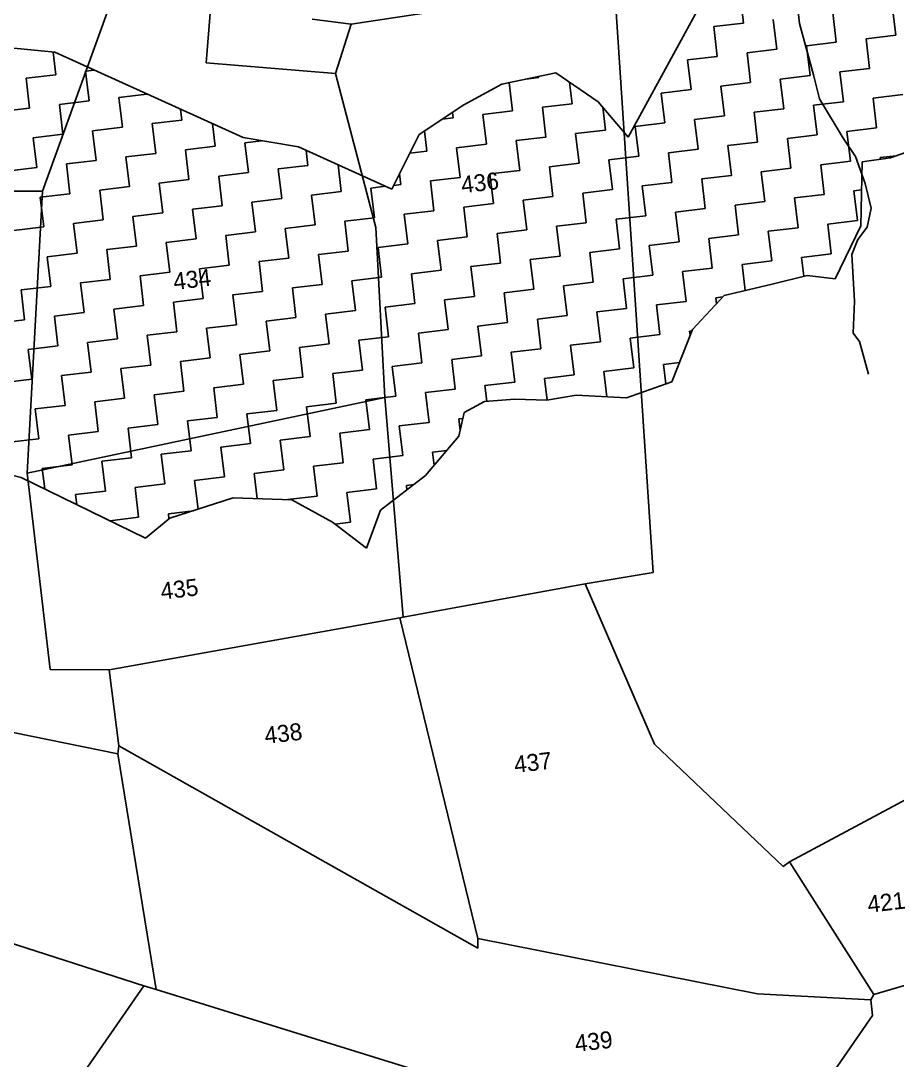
# Model space of a CAD drawing. Header units: metres. Extents: x 317022 to 318987, y 1871527 to 1873424.
# Drawn here: x 318405.1 to 318608.4, y 1872657.4 to 1872898.5 of the extents above; entities that cross this region are included whole.
import ezdxf

# ---------------------------------------------------------------- set-up
doc = ezdxf.new("R2010")
doc.units = ezdxf.units.M
for name, color, linetype in [('LINE_WATER', 4, 'Continuous'), ('POLY_HATCH', 12, 'Continuous'), ('POLY_PARCEL', 6, 'Continuous'), ('TEXT_PARCEL', 7, 'Continuous')]:
    doc.layers.add(name, color=color, linetype=linetype)
doc.styles.add('TEXT_MAP', font='')
doc.styles.get('TEXT_MAP').set_extended_font_data('Kruti Dev 050')

msp = doc.modelspace()

# ---------------------------------------------------------------- linework, layer by layer
at = {"layer": 'LINE_WATER'}
for p, q in [((318584.88, 1872905.62), (318585.73, 1872897.88)), ((318585.73, 1872897.88), (318589.03, 1872885.98)), ((318589.03, 1872885.98), (318590.37, 1872880.41)), ((318590.37, 1872880.41), (318595.9, 1872871.34)), ((318595.9, 1872871.34), (318598.76, 1872867.04)), ((318598.76, 1872867.04), (318601.02, 1872860.75)), ((318601.02, 1872860.75), (318602.38, 1872855.03)), ((318602.38, 1872855.03), (318601.47, 1872850.62)), ((318601.47, 1872850.62), (318599.32, 1872847.8)), ((318599.32, 1872847.8), (318597.91, 1872844.34)), ((318597.91, 1872844.34), (318598.52, 1872833.48)), ((318598.52, 1872833.48), (318598.2, 1872826.06)), ((318598.2, 1872826.06), (318599.71, 1872824.13)), ((318599.71, 1872824.13), (318601.75, 1872816.55))]:
    msp.add_line(p, q, dxfattribs=at)
at = {"layer": 'POLY_HATCH'}
for p, q in [((318564.86, 1872906.1), (318546.03, 1872871.53)), ((318413.02, 1872891.23), (318398.05, 1872892.71)), ((318456.72, 1872871.43), (318413.02, 1872891.23)), ((318529.21, 1872886.44), (318516.73, 1872883.83)), ((318539.04, 1872879.72), (318529.21, 1872886.44)), ((318516.73, 1872883.83), (318507.9, 1872879.02)), ((318507.9, 1872879.02), (318497.53, 1872872.15)), ((318546.03, 1872871.53), (318539.04, 1872879.72)), ((318497.53, 1872872.15), (318491.21, 1872859.44)), ((318469.59, 1872869.26), (318456.72, 1872871.43)), ((318491.21, 1872859.44), (318469.59, 1872869.26)), ((318600.33, 1872865.85), (318606.89, 1872866.75)), ((318606.89, 1872866.75), (318611.46, 1872868.36)), ((318599.96, 1872850.94), (318600.33, 1872865.85)), ((318594.04, 1872838.7), (318599.96, 1872850.94)), ((318579.43, 1872837.43), (318587.52, 1872839.47)), ((318587.52, 1872839.47), (318594.04, 1872838.7)), ((318568.31, 1872834.8), (318579.43, 1872837.43)), ((318560.92, 1872826.9), (318568.31, 1872834.8)), ((318556.17, 1872814.8), (318560.92, 1872826.9)), ((318545.67, 1872811.05), (318556.17, 1872814.8)), ((318527.16, 1872810.52), (318533.93, 1872811.68)), ((318533.93, 1872811.68), (318545.67, 1872811.05)), ((318507.98, 1872807.64), (318512.67, 1872810.22)), ((318512.67, 1872810.22), (318519.76, 1872810.71)), ((318519.76, 1872810.71), (318527.16, 1872810.52)), ((318506.73, 1872802.14), (318507.98, 1872807.64)), ((318499.01, 1872793.01), (318506.73, 1872802.14)), ((318397.67, 1872794.39), (318405.26, 1872792.56)), ((318405.26, 1872792.56), (318434.08, 1872778.51)), ((318488.54, 1872784.99), (318499.01, 1872793.01)), ((318439.72, 1872783.1), (318454.39, 1872787.82)), ((318454.39, 1872787.82), (318468.01, 1872787.42)), ((318468.01, 1872787.42), (318477.44, 1872782.24)), ((318485.3, 1872776.16), (318488.54, 1872784.99)), ((318434.08, 1872778.51), (318439.72, 1872783.1)), ((318477.44, 1872782.24), (318485.3, 1872776.16))]:
    msp.add_line(p, q, dxfattribs=at)
at = {"layer": 'POLY_HATCH', "linetype": 'Continuous'}
for p, q in [((318572.77, 1872898), (318571.95, 1872904.9)), ((318594.29, 1872893.56), (318593.47, 1872900.46)), ((318608.09, 1872895.21), (318607.27, 1872902.11)), ((318565.87, 1872897.18), (318572.77, 1872898)), ((318580.49, 1872891.92), (318579.67, 1872898.82)), ((318566.69, 1872890.28), (318565.87, 1872897.18)), ((318587.39, 1872892.74), (318594.29, 1872893.56)), ((318601.19, 1872894.39), (318608.09, 1872895.21)), ((318602.01, 1872887.49), (318601.19, 1872894.39)), ((318413.27, 1872886.02), (318412.64, 1872891.27)), ((318573.59, 1872891.1), (318580.49, 1872891.92)), ((318574.41, 1872884.2), (318573.59, 1872891.1)), ((318588.21, 1872885.84), (318587.39, 1872892.74)), ((318559.79, 1872889.46), (318566.69, 1872890.28)), ((318560.61, 1872882.56), (318559.79, 1872889.46)), ((318406.37, 1872885.2), (318413.27, 1872886.02)), ((318420.16, 1872886.84), (318422.18, 1872887.08)), ((318420.99, 1872879.94), (318420.16, 1872886.84)), ((318595.11, 1872886.66), (318602.01, 1872887.49)), ((318595.93, 1872879.77), (318595.11, 1872886.66)), ((318407.19, 1872878.3), (318406.37, 1872885.2)), ((318519.22, 1872877.63), (318518.44, 1872884.19)), ((318522.31, 1872885), (318525.3, 1872885.35)), ((318525.3, 1872885.35), (318525.26, 1872885.62)), ((318533.02, 1872879.28), (318532.43, 1872884.24)), ((318567.51, 1872883.38), (318574.41, 1872884.2)), ((318581.31, 1872885.02), (318588.21, 1872885.84)), ((318582.13, 1872878.12), (318581.31, 1872885.02)), ((318427.88, 1872880.76), (318434.41, 1872881.54)), ((318553.71, 1872881.74), (318560.61, 1872882.56)), ((318554.54, 1872874.84), (318553.71, 1872881.74)), ((318568.33, 1872876.48), (318567.51, 1872883.38)), ((318602.83, 1872880.59), (318609.73, 1872881.41)), ((318414.09, 1872879.12), (318420.99, 1872879.94)), ((318414.91, 1872872.22), (318414.09, 1872879.12)), ((318428.71, 1872873.86), (318427.88, 1872880.76)), ((318526.12, 1872878.46), (318533.02, 1872879.28)), ((318589.03, 1872878.94), (318595.93, 1872879.77)), ((318589.85, 1872872.05), (318589.03, 1872878.94)), ((318603.65, 1872873.69), (318602.83, 1872880.59)), ((318400.29, 1872877.48), (318407.19, 1872878.3)), ((318442.5, 1872875.5), (318442.21, 1872878)), ((318505.42, 1872875.99), (318505.27, 1872877.28)), ((318512.32, 1872876.81), (318519.22, 1872877.63)), ((318513.14, 1872869.91), (318512.32, 1872876.81)), ((318526.94, 1872871.56), (318526.12, 1872878.46)), ((318540.74, 1872873.2), (318540.11, 1872878.46)), ((318561.43, 1872875.66), (318568.33, 1872876.48)), ((318575.23, 1872877.3), (318582.13, 1872878.12)), ((318576.05, 1872870.4), (318575.23, 1872877.3)), ((318421.81, 1872873.04), (318428.71, 1872873.86)), ((318435.61, 1872874.68), (318442.5, 1872875.5)), ((318436.43, 1872867.78), (318435.61, 1872874.68)), ((318450.22, 1872869.42), (318449.6, 1872874.65)), ((318502.87, 1872875.69), (318505.42, 1872875.99)), ((318547.64, 1872874.02), (318554.54, 1872874.84)), ((318548.46, 1872867.12), (318547.64, 1872874.02)), ((318562.26, 1872868.76), (318561.43, 1872875.66)), ((318408.01, 1872871.4), (318414.91, 1872872.22)), ((318422.63, 1872866.14), (318421.81, 1872873.04)), ((318499.34, 1872868.27), (318498.78, 1872872.98)), ((318520.04, 1872870.73), (318526.94, 1872871.56)), ((318533.84, 1872872.38), (318540.74, 1872873.2)), ((318534.66, 1872865.48), (318533.84, 1872872.38)), ((318582.95, 1872871.22), (318589.85, 1872872.05)), ((318596.75, 1872872.87), (318603.65, 1872873.69)), ((318597.57, 1872865.97), (318596.75, 1872872.87)), ((318408.83, 1872864.5), (318408.01, 1872871.4)), ((318443.33, 1872868.6), (318450.22, 1872869.42)), ((318457.12, 1872870.25), (318461.01, 1872870.71)), ((318457.94, 1872863.35), (318457.12, 1872870.25)), ((318506.24, 1872869.09), (318513.14, 1872869.91)), ((318507.06, 1872862.19), (318506.24, 1872869.09)), ((318520.86, 1872863.84), (318520.04, 1872870.73)), ((318569.15, 1872869.58), (318576.05, 1872870.4)), ((318569.98, 1872862.68), (318569.15, 1872869.58)), ((318583.77, 1872864.32), (318582.95, 1872871.22)), ((318429.53, 1872866.96), (318436.43, 1872867.78)), ((318430.35, 1872860.06), (318429.53, 1872866.96)), ((318444.15, 1872861.7), (318443.33, 1872868.6)), ((318471.74, 1872864.99), (318471.33, 1872868.48)), ((318495.37, 1872867.8), (318499.34, 1872868.27)), ((318541.56, 1872866.3), (318548.46, 1872867.12)), ((318555.36, 1872867.94), (318562.26, 1872868.76)), ((318556.18, 1872861.04), (318555.36, 1872867.94)), ((318604.47, 1872866.79), (318608.28, 1872867.24)), ((318604.52, 1872866.42), (318604.47, 1872866.79)), ((318401.93, 1872863.68), (318408.83, 1872864.5)), ((318415.73, 1872865.32), (318422.63, 1872866.14)), ((318416.55, 1872858.42), (318415.73, 1872865.32)), ((318464.84, 1872864.17), (318471.74, 1872864.99)), ((318479.46, 1872858.91), (318478.73, 1872865.12)), ((318527.76, 1872864.66), (318534.66, 1872865.48)), ((318528.58, 1872857.76), (318527.76, 1872864.66)), ((318542.38, 1872859.4), (318541.56, 1872866.3)), ((318576.88, 1872863.5), (318583.77, 1872864.32)), ((318590.67, 1872865.15), (318597.57, 1872865.97)), ((318591.49, 1872858.25), (318590.67, 1872865.15)), ((318451.05, 1872862.52), (318457.94, 1872863.35)), ((318451.87, 1872855.63), (318451.05, 1872862.52)), ((318465.67, 1872857.27), (318464.84, 1872864.17)), ((318493.26, 1872860.55), (318492.97, 1872862.98)), ((318500.16, 1872861.37), (318507.06, 1872862.19)), ((318513.96, 1872863.01), (318520.86, 1872863.84)), ((318514.78, 1872856.12), (318513.96, 1872863.01)), ((318563.08, 1872861.86), (318569.98, 1872862.68)), ((318563.9, 1872854.96), (318563.08, 1872861.86)), ((318577.7, 1872856.6), (318576.88, 1872863.5)), ((318423.45, 1872859.24), (318430.35, 1872860.06)), ((318437.25, 1872860.88), (318444.15, 1872861.7)), ((318438.07, 1872853.98), (318437.25, 1872860.88)), ((318486.36, 1872859.73), (318489.71, 1872860.13)), ((318487.18, 1872852.83), (318486.36, 1872859.73)), ((318491.67, 1872860.36), (318493.26, 1872860.55)), ((318500.98, 1872854.47), (318500.16, 1872861.37)), ((318535.48, 1872858.58), (318542.38, 1872859.4)), ((318549.28, 1872860.22), (318556.18, 1872861.04)), ((318550.1, 1872853.32), (318549.28, 1872860.22)), ((318409.65, 1872857.6), (318416.55, 1872858.42)), ((318410.47, 1872850.7), (318409.65, 1872857.6)), ((318424.27, 1872852.34), (318423.45, 1872859.24)), ((318458.77, 1872856.45), (318465.67, 1872857.27)), ((318472.56, 1872858.09), (318479.46, 1872858.91)), ((318473.39, 1872851.19), (318472.56, 1872858.09)), ((318521.68, 1872856.94), (318528.58, 1872857.76)), ((318536.3, 1872851.68), (318535.48, 1872858.58)), ((318584.6, 1872857.43), (318591.49, 1872858.25)), ((318585.42, 1872850.53), (318584.6, 1872857.43)), ((318598.39, 1872859.07), (318600.17, 1872859.28)), ((318599.21, 1872852.17), (318598.39, 1872859.07)), ((318444.97, 1872854.8), (318451.87, 1872855.63)), ((318445.79, 1872847.91), (318444.97, 1872854.8)), ((318459.59, 1872849.55), (318458.77, 1872856.45)), ((318507.88, 1872855.29), (318514.78, 1872856.12)), ((318508.7, 1872848.39), (318507.88, 1872855.29)), ((318522.5, 1872850.04), (318521.68, 1872856.94)), ((318557, 1872854.14), (318563.9, 1872854.96)), ((318570.8, 1872855.78), (318577.7, 1872856.6)), ((318571.62, 1872848.88), (318570.8, 1872855.78)), ((318417.37, 1872851.52), (318424.27, 1872852.34)), ((318431.17, 1872853.16), (318438.07, 1872853.98)), ((318431.99, 1872846.26), (318431.17, 1872853.16)), ((318480.28, 1872852.01), (318487.18, 1872852.83)), ((318494.08, 1872853.65), (318500.98, 1872854.47)), ((318494.9, 1872846.75), (318494.08, 1872853.65)), ((318543.2, 1872852.5), (318550.1, 1872853.32)), ((318544.02, 1872845.6), (318543.2, 1872852.5)), ((318557.82, 1872847.24), (318557, 1872854.14)), ((318592.32, 1872851.35), (318599.21, 1872852.17)), ((318403.57, 1872849.88), (318410.47, 1872850.7)), ((318418.19, 1872844.62), (318417.37, 1872851.52)), ((318466.49, 1872850.37), (318473.39, 1872851.19)), ((318467.31, 1872843.47), (318466.49, 1872850.37)), ((318481.11, 1872845.11), (318480.28, 1872852.01)), ((318515.6, 1872849.22), (318522.5, 1872850.04)), ((318529.4, 1872850.86), (318536.3, 1872851.68)), ((318530.22, 1872843.96), (318529.4, 1872850.86)), ((318578.52, 1872849.71), (318585.42, 1872850.53)), ((318593.14, 1872844.45), (318592.32, 1872851.35)), ((318438.89, 1872847.08), (318445.79, 1872847.91)), ((318452.69, 1872848.73), (318459.59, 1872849.55)), ((318453.51, 1872841.83), (318452.69, 1872848.73)), ((318501.8, 1872847.57), (318508.7, 1872848.39)), ((318502.62, 1872840.67), (318501.8, 1872847.57)), ((318516.42, 1872842.32), (318515.6, 1872849.22)), ((318564.72, 1872848.06), (318571.62, 1872848.88)), ((318565.54, 1872841.16), (318564.72, 1872848.06)), ((318579.34, 1872842.81), (318578.52, 1872849.71)), ((318425.09, 1872845.44), (318431.99, 1872846.26)), ((318425.91, 1872838.54), (318425.09, 1872845.44)), ((318439.71, 1872840.19), (318438.89, 1872847.08)), ((318474.21, 1872844.29), (318481.11, 1872845.11)), ((318488.01, 1872845.93), (318494.9, 1872846.75)), ((318488.83, 1872839.03), (318488.01, 1872845.93)), ((318537.12, 1872844.78), (318544.02, 1872845.6)), ((318550.92, 1872846.42), (318557.82, 1872847.24)), ((318551.74, 1872839.52), (318550.92, 1872846.42)), ((318411.29, 1872843.8), (318418.19, 1872844.62)), ((318412.11, 1872836.9), (318411.29, 1872843.8)), ((318460.41, 1872842.65), (318467.31, 1872843.47)), ((318461.23, 1872835.75), (318460.41, 1872842.65)), ((318475.03, 1872837.39), (318474.21, 1872844.29)), ((318523.32, 1872843.14), (318530.22, 1872843.96)), ((318524.14, 1872836.24), (318523.32, 1872843.14)), ((318537.94, 1872837.88), (318537.12, 1872844.78)), ((318572.44, 1872841.99), (318579.34, 1872842.81)), ((318586.24, 1872843.63), (318593.14, 1872844.45)), ((318586.76, 1872839.27), (318586.24, 1872843.63)), ((318432.81, 1872839.36), (318439.71, 1872840.19)), ((318446.61, 1872841.01), (318453.51, 1872841.83)), ((318447.43, 1872834.11), (318446.61, 1872841.01)), ((318495.73, 1872839.85), (318502.62, 1872840.67)), ((318509.52, 1872841.5), (318516.42, 1872842.32)), ((318510.34, 1872834.6), (318509.52, 1872841.5)), ((318558.64, 1872840.34), (318565.54, 1872841.16)), ((318559.46, 1872833.44), (318558.64, 1872840.34)), ((318573.16, 1872835.95), (318572.44, 1872841.99)), ((318419.01, 1872837.72), (318425.91, 1872838.54)), ((318419.83, 1872830.82), (318419.01, 1872837.72)), ((318433.63, 1872832.46), (318432.81, 1872839.36)), ((318481.93, 1872838.21), (318488.83, 1872839.03)), ((318482.75, 1872831.31), (318481.93, 1872838.21)), ((318496.55, 1872832.95), (318495.73, 1872839.85)), ((318531.04, 1872837.06), (318537.94, 1872837.88)), ((318544.84, 1872838.7), (318551.74, 1872839.52)), ((318545.66, 1872831.8), (318544.84, 1872838.7)), ((318405.21, 1872836.08), (318412.11, 1872836.9)), ((318406.03, 1872829.18), (318405.21, 1872836.08)), ((318454.33, 1872834.93), (318461.23, 1872835.75)), ((318468.13, 1872836.57), (318475.03, 1872837.39)), ((318468.95, 1872829.67), (318468.13, 1872836.57)), ((318517.24, 1872835.42), (318524.14, 1872836.24)), ((318518.07, 1872828.52), (318517.24, 1872835.42)), ((318531.86, 1872830.16), (318531.04, 1872837.06)), ((318440.53, 1872833.29), (318447.43, 1872834.11)), ((318441.35, 1872826.39), (318440.53, 1872833.29)), ((318455.15, 1872828.03), (318454.33, 1872834.93)), ((318489.65, 1872832.13), (318496.55, 1872832.95)), ((318503.45, 1872833.78), (318510.34, 1872834.6)), ((318504.27, 1872826.88), (318503.45, 1872833.78)), ((318552.56, 1872832.62), (318559.46, 1872833.44)), ((318566.36, 1872834.26), (318567.99, 1872834.46)), ((318566.52, 1872832.89), (318566.36, 1872834.26)), ((318412.93, 1872830), (318419.83, 1872830.82)), ((318426.73, 1872831.64), (318433.63, 1872832.46)), ((318427.55, 1872824.74), (318426.73, 1872831.64)), ((318475.85, 1872830.49), (318482.75, 1872831.31)), ((318476.67, 1872823.59), (318475.85, 1872830.49)), ((318490.47, 1872825.23), (318489.65, 1872832.13)), ((318538.76, 1872830.98), (318545.66, 1872831.8)), ((318539.58, 1872824.08), (318538.76, 1872830.98)), ((318553.38, 1872825.72), (318552.56, 1872832.62)), ((318399.14, 1872828.36), (318406.03, 1872829.18)), ((318413.75, 1872823.1), (318412.93, 1872830)), ((318448.25, 1872827.21), (318455.15, 1872828.03)), ((318462.05, 1872828.85), (318468.95, 1872829.67)), ((318462.87, 1872821.95), (318462.05, 1872828.85)), ((318511.17, 1872827.7), (318518.07, 1872828.52)), ((318524.96, 1872829.34), (318531.86, 1872830.16)), ((318525.79, 1872822.44), (318524.96, 1872829.34)), ((318434.45, 1872825.57), (318441.35, 1872826.39)), ((318449.07, 1872820.31), (318448.25, 1872827.21)), ((318497.37, 1872826.06), (318504.27, 1872826.88)), ((318498.19, 1872819.16), (318497.37, 1872826.06)), ((318511.99, 1872820.8), (318511.17, 1872827.7)), ((318546.48, 1872824.9), (318553.38, 1872825.72)), ((318560.28, 1872826.54), (318560.8, 1872826.61)), ((318560.4, 1872825.57), (318560.28, 1872826.54)), ((318420.65, 1872823.92), (318427.55, 1872824.74)), ((318421.47, 1872817.02), (318420.65, 1872823.92)), ((318435.27, 1872818.67), (318434.45, 1872825.57)), ((318469.77, 1872822.77), (318476.67, 1872823.59)), ((318483.57, 1872824.41), (318490.47, 1872825.23)), ((318484.39, 1872817.51), (318483.57, 1872824.41)), ((318532.68, 1872823.26), (318539.58, 1872824.08)), ((318533.51, 1872816.36), (318532.68, 1872823.26)), ((318547.3, 1872818), (318546.48, 1872824.9)), ((318406.86, 1872822.28), (318413.75, 1872823.1)), ((318407.68, 1872815.38), (318406.86, 1872822.28)), ((318455.97, 1872821.13), (318462.87, 1872821.95)), ((318456.79, 1872814.23), (318455.97, 1872821.13)), ((318470.59, 1872815.87), (318469.77, 1872822.77)), ((318505.09, 1872819.98), (318511.99, 1872820.8)), ((318518.89, 1872821.62), (318525.79, 1872822.44)), ((318519.71, 1872814.72), (318518.89, 1872821.62)), ((318428.37, 1872817.85), (318435.27, 1872818.67)), ((318442.17, 1872819.49), (318449.07, 1872820.31)), ((318442.99, 1872812.59), (318442.17, 1872819.49)), ((318491.29, 1872818.33), (318498.19, 1872819.16)), ((318505.91, 1872813.08), (318505.09, 1872819.98)), ((318554.2, 1872818.82), (318557.92, 1872819.27)), ((318554.74, 1872814.29), (318554.2, 1872818.82)), ((318414.58, 1872816.2), (318421.47, 1872817.02)), ((318415.4, 1872809.3), (318414.58, 1872816.2)), ((318429.2, 1872810.95), (318428.37, 1872817.85)), ((318477.49, 1872816.69), (318484.39, 1872817.51)), ((318478.31, 1872809.79), (318477.49, 1872816.69)), ((318492.11, 1872811.44), (318491.29, 1872818.33)), ((318526.61, 1872815.54), (318533.51, 1872816.36)), ((318540.41, 1872817.18), (318547.3, 1872818)), ((318541.11, 1872811.3), (318540.41, 1872817.18)), ((318400.78, 1872814.56), (318407.68, 1872815.38)), ((318449.89, 1872813.41), (318456.79, 1872814.23)), ((318463.69, 1872815.05), (318470.59, 1872815.87)), ((318464.51, 1872808.15), (318463.69, 1872815.05)), ((318512.81, 1872813.9), (318519.71, 1872814.72)), ((318513.24, 1872810.26), (318512.81, 1872813.9)), ((318527.2, 1872810.52), (318526.61, 1872815.54)), ((318436.09, 1872811.77), (318442.99, 1872812.59)), ((318436.92, 1872804.87), (318436.09, 1872811.77)), ((318450.71, 1872806.51), (318449.89, 1872813.41)), ((318485.21, 1872810.61), (318492.11, 1872811.44)), ((318499.01, 1872812.26), (318505.91, 1872813.08)), ((318499.83, 1872805.36), (318499.01, 1872812.26)), ((318408.5, 1872808.48), (318415.4, 1872809.3)), ((318422.3, 1872810.13), (318429.2, 1872810.95)), ((318423.12, 1872803.23), (318422.3, 1872810.13)), ((318471.41, 1872808.97), (318478.31, 1872809.79)), ((318472.23, 1872802.07), (318471.41, 1872808.97)), ((318486.03, 1872803.72), (318485.21, 1872810.61)), ((318409.32, 1872801.58), (318408.5, 1872808.48)), ((318443.81, 1872805.69), (318450.71, 1872806.51)), ((318457.61, 1872807.33), (318464.51, 1872808.15)), ((318458.43, 1872800.43), (318457.61, 1872807.33)), ((318430.02, 1872804.05), (318436.92, 1872804.87)), ((318430.84, 1872797.15), (318430.02, 1872804.05)), ((318444.64, 1872798.79), (318443.81, 1872805.69)), ((318492.93, 1872804.54), (318499.83, 1872805.36)), ((318493.75, 1872797.64), (318492.93, 1872804.54)), ((318506.73, 1872806.18), (318507.67, 1872806.29)), ((318507.05, 1872803.52), (318506.73, 1872806.18)), ((318402.42, 1872800.76), (318409.32, 1872801.58)), ((318416.22, 1872802.4), (318423.12, 1872803.23)), ((318417.04, 1872795.51), (318416.22, 1872802.4)), ((318465.33, 1872801.25), (318472.23, 1872802.07)), ((318479.13, 1872802.89), (318486.03, 1872803.72)), ((318479.95, 1872795.99), (318479.13, 1872802.89)), ((318451.54, 1872799.61), (318458.43, 1872800.43)), ((318452.36, 1872792.71), (318451.54, 1872799.61)), ((318466.15, 1872794.35), (318465.33, 1872801.25)), ((318423.94, 1872796.33), (318430.84, 1872797.15)), ((318437.74, 1872797.97), (318444.64, 1872798.79)), ((318438.56, 1872791.07), (318437.74, 1872797.97)), ((318486.85, 1872796.82), (318493.75, 1872797.64)), ((318487.67, 1872789.92), (318486.85, 1872796.82)), ((318500.65, 1872798.46), (318503.95, 1872798.85)), ((318501.02, 1872795.39), (318500.65, 1872798.46)), ((318410.14, 1872794.68), (318417.04, 1872795.51)), ((318410.71, 1872789.91), (318410.14, 1872794.68)), ((318424.76, 1872789.43), (318423.94, 1872796.33)), ((318459.26, 1872793.53), (318466.15, 1872794.35)), ((318473.05, 1872795.17), (318479.95, 1872795.99)), ((318473.87, 1872788.27), (318473.05, 1872795.17)), ((318445.46, 1872791.89), (318452.36, 1872792.71)), ((318446.25, 1872785.2), (318445.46, 1872791.89)), ((318459.95, 1872787.66), (318459.26, 1872793.53)), ((318431.66, 1872790.25), (318438.56, 1872791.07)), ((318432.48, 1872783.35), (318431.66, 1872790.25)), ((318480.77, 1872789.1), (318487.67, 1872789.92)), ((318494.57, 1872790.74), (318496.31, 1872790.94)), ((318494.7, 1872789.71), (318494.57, 1872790.74)), ((318417.86, 1872788.61), (318424.76, 1872789.43)), ((318418.14, 1872786.28), (318417.86, 1872788.61)), ((318466.98, 1872787.45), (318473.87, 1872788.27)), ((318466.98, 1872787.45), (318466.98, 1872787.45)), ((318481.6, 1872782.2), (318480.77, 1872789.1)), ((318439.38, 1872784.17), (318445.18, 1872784.86)), ((318425.78, 1872782.55), (318432.48, 1872783.35)), ((318439.52, 1872782.94), (318439.38, 1872784.17)), ((318478.04, 1872781.77), (318481.6, 1872782.2))]:
    msp.add_line(p, q, dxfattribs=at)
at = {"layer": 'POLY_PARCEL'}
for p, q in [((318410.19, 1872859.04), (318429.05, 1872911.26)), ((318448.15, 1872888.8), (318449.45, 1872905.5)), ((318542.82, 1872907.02), (318481.81, 1872897.76)), ((318551.79, 1872770.52), (318542.82, 1872907.02)), ((318481.81, 1872897.76), (318472.74, 1872898.93)), ((318478.14, 1872886.28), (318481.81, 1872897.76)), ((318478.14, 1872886.28), (318448.15, 1872888.8)), ((318487.5, 1872850.6), (318478.14, 1872886.28)), ((318360.71, 1872859.01), (318410.19, 1872859.04)), ((318406.63, 1872793.56), (318410.19, 1872859.04)), ((318489.59, 1872811.14), (318487.5, 1872850.6)), ((318406.63, 1872793.56), (318489.59, 1872811.14)), ((318493.85, 1872760.17), (318489.59, 1872811.14)), ((318411.97, 1872748.02), (318406.63, 1872793.56)), ((318536.05, 1872767.87), (318551.79, 1872770.52)), ((318493.85, 1872760.17), (318536.05, 1872767.87)), ((318536.05, 1872767.87), (318552.15, 1872730.71)), ((318425.62, 1872747.92), (318493.06, 1872760.03)), ((318493.06, 1872760.03), (318493.85, 1872760.17)), ((318511.15, 1872685.61), (318493.06, 1872760.03)), ((318425.62, 1872747.92), (318411.97, 1872748.02)), ((318427.85, 1872730.31), (318425.62, 1872747.92)), ((318383.19, 1872737.53), (318427.67, 1872728.46)), ((318427.67, 1872728.46), (318427.85, 1872730.31)), ((318427.85, 1872730.31), (318511.15, 1872683.37)), ((318552.15, 1872730.71), (318581.96, 1872702.29)), ((318427.67, 1872728.46), (318436.54, 1872673.76)), ((318583.44, 1872703.42), (318620.24, 1872723.09)), ((318581.96, 1872702.29), (318583.44, 1872703.42)), ((318583.44, 1872703.42), (318603.02, 1872672.62)), ((318433.7, 1872674.65), (318382.35, 1872691.17)), ((318511.15, 1872683.37), (318511.15, 1872685.61)), ((318511.15, 1872685.61), (318576.01, 1872672.79)), ((318603.02, 1872672.62), (318639.06, 1872683.21)), ((318351.39, 1872556.06), (318433.7, 1872674.65)), ((318433.7, 1872674.65), (318436.54, 1872673.76)), ((318436.54, 1872673.76), (318502.81, 1872653.21)), ((318576.01, 1872672.79), (318602.27, 1872671.37)), ((318602.27, 1872671.37), (318603.02, 1872672.62)), ((318602.66, 1872667.76), (318602.27, 1872671.37)), ((318570.14, 1872620.43), (318602.66, 1872667.76))]:
    msp.add_line(p, q, dxfattribs=at)

# ---------------------------------------------------------------- texts
at = {"layer": 'TEXT_PARCEL', "style": 'TEXT_MAP'}
for s, p in [('436', (318507.51, 1872858.5)), ('434', (318440.74, 1872836.08)), ('435', (318437.79, 1872764.21)), ('438', (318461.9, 1872730.73)), ('437', (318519.79, 1872723.99)), ('421', (318601.76, 1872691.55)), ('439', (318533.88, 1872659.26))]:
    msp.add_text(s, height=3.939, rotation=6.7859, dxfattribs=at).set_placement(p)

doc.saveas('drawing.dxf')
